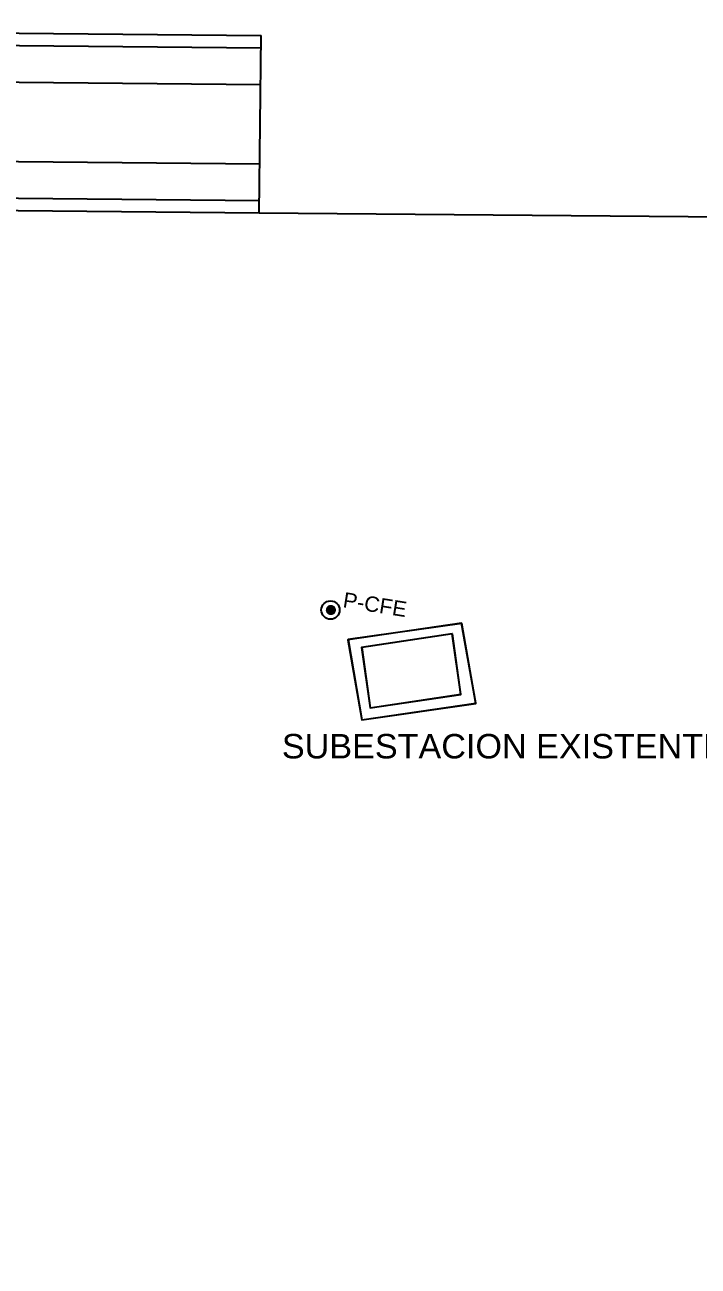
# Model space of a CAD drawing. Header units: millimetres. Extents: x 793 to 3159, y 750 to 2095.
# Drawn here: x 1329.3 to 1340.32, y 978.69 to 999 of the extents above; entities that cross this region are included whole.
import ezdxf

# ---------------------------------------------------------------- set-up
doc = ezdxf.new("R2010")
doc.units = ezdxf.units.MM
doc.linetypes.add('CONTINUA', pattern=[0])
doc.linetypes.add('XR-CASETA$0$CONTINUA', pattern=[0])
for name, color, linetype in [('A-PROY', 252, 'Continuous'), ('A-TEXTO', 2, 'Continuous'), ('ESTACION DE GAS', 7, 'Continuous'), ('GUAR', 123, 'Continuous'), ('poligono real existente', 210, 'Continuous'), ('poste-cfe', 7, 'Continuous'), ('RETUTM01', 8, 'Continuous'), ('XR-CASETA$0$A-Piso', 1, 'Continuous')]:
    doc.layers.add(name, color=color, linetype=linetype)
doc.styles.add('kobalt', font='arial.ttf', dxfattribs={"height": 0.15})
doc.styles.add('ROMANS', font='arial.ttf')

# ---------------------------------------------------------------- blocks, each defined once
blk = doc.blocks.new('A$C6A1540C3')
at = {"layer": 'RETUTM01', "color": 8, "linetype": 'Continuous'}
for p, q in [((3.75, 7.5), (3.75, 0)), ((0, 3.75), (7.5, 3.75))]:
    blk.add_line(p, q, dxfattribs=at)
blk = doc.blocks.new('A$C30DD0818')
at = {"layer": 'poste-cfe'}
blk.add_hatch(color=256, dxfattribs=at).paths.add_polyline_path([(0.11, 0.077, 1), (0.19, 0.224, 1)])
blk.add_circle((0.15, 0.15, 100.449), 0.15, dxfattribs=at)
at = {"layer": 'poste-cfe', "style": 'ROMANS'}
blk.add_text('P-CFE', height=0.25, dxfattribs=at).set_placement((0.331, 0.228, 100.394))

msp = doc.modelspace()

# ---------------------------------------------------------------- linework, layer by layer
at = {"layer": 'A-PROY', "linetype": 'CONTINUA', "ltscale": 0.5, "elevation": 292.15384}
for points in [[(1336.45429, 989.20486), (1334.59239, 988.9381), (1334.82034, 987.62688), (1336.68224, 987.89364), (1336.45429, 989.20486)], [(1336.29989, 989.03111), (1334.81597, 988.81114), (1334.95692, 987.82205), (1336.44084, 988.04201), (1336.29989, 989.03111)]]:
    msp.add_lwpolyline(points, dxfattribs=at)
at = {"layer": 'Defpoints'}
msp.add_line((1333.14088, 995.92237, 290.82668), (1442.31101, 994.99778), dxfattribs=at)
at = {"layer": 'ESTACION DE GAS', "linetype": 'Continuous', "extrusion": (-6.10067e-05, -9.6615e-06, 1)}
for points, elevation in [([(1336.46769, 989.21225), (1334.60654, 988.94027), (1334.83816, 987.6297), (1336.69931, 987.90168), (1336.46769, 989.21225)], 292.06287), ([(1336.46769, 989.21225), (1334.60654, 988.94027), (1334.83816, 987.6297), (1336.69931, 987.90168), (1336.46769, 989.21225)], 292.06287), ([(1336.31378, 989.03807), (1334.83048, 988.81395), (1334.9742, 987.82525), (1336.45749, 988.04937), (1336.31378, 989.03807)], 292.24887), ([(1336.31378, 989.03807), (1334.83048, 988.81395), (1334.9742, 987.82525), (1336.45749, 988.04937), (1336.31378, 989.03807)], 292.24887)]:
    msp.add_lwpolyline(points, dxfattribs=dict(at, elevation=elevation))
at = {"layer": 'XR-CASETA$0$A-Piso', "linetype": 'XR-CASETA$0$CONTINUA', "ltscale": 0.5}
msp.add_line((1333.14088, 995.92237, 290.82668), (1333.1692, 998.82124, 290.82668), dxfattribs=at)
at = {"layer": 'XR-CASETA$0$A-Piso', "color": 3, "linetype": 'XR-CASETA$0$CONTINUA', "ltscale": 0.5, "elevation": 290.82668}
for points in [[(1315.05719, 998.99821), (1333.1692, 998.82124)], [(1314.53767, 998.80328), (1333.16725, 998.62125)], [(1314.54206, 996.3041), (1333.14283, 996.12236)], [(1314.54241, 996.10409), (1333.14088, 995.92237)]]:
    msp.add_lwpolyline(points, dxfattribs=at)
at = {"layer": 'XR-CASETA$0$A-Piso', "linetype": 'XR-CASETA$0$CONTINUA', "ltscale": 0.5, "elevation": 290.82668}
for points in [[(1314.53873, 998.20324), (1333.16139, 998.02128)], [(1314.54101, 996.90414), (1333.1487, 996.72233)]]:
    msp.add_lwpolyline(points, dxfattribs=at)

# ---------------------------------------------------------------- block references
at = {"layer": 'GUAR', "extrusion": (-6.10067e-05, -9.6615e-06, 1), "rotation": 350.9944382583687}
msp.add_blockref('A$C30DD0818', (1334.15185, 989.30006, 191.47987), dxfattribs=at)
at = {"layer": 'poligono real existente'}
msp.add_blockref('A$C6A1540C3', (1323.30715, 972.1269), dxfattribs=at)

# ---------------------------------------------------------------- texts
at = {"layer": 'A-TEXTO', "insert": (1333.51015, 987.3947, 293.72089), "char_height": 0.4, "width": 62.3352715, "attachment_point": 1, "style": 'kobalt'}
msp.add_mtext('SUBESTACION EXISTENTE', dxfattribs=at)

doc.saveas('drawing.dxf')
